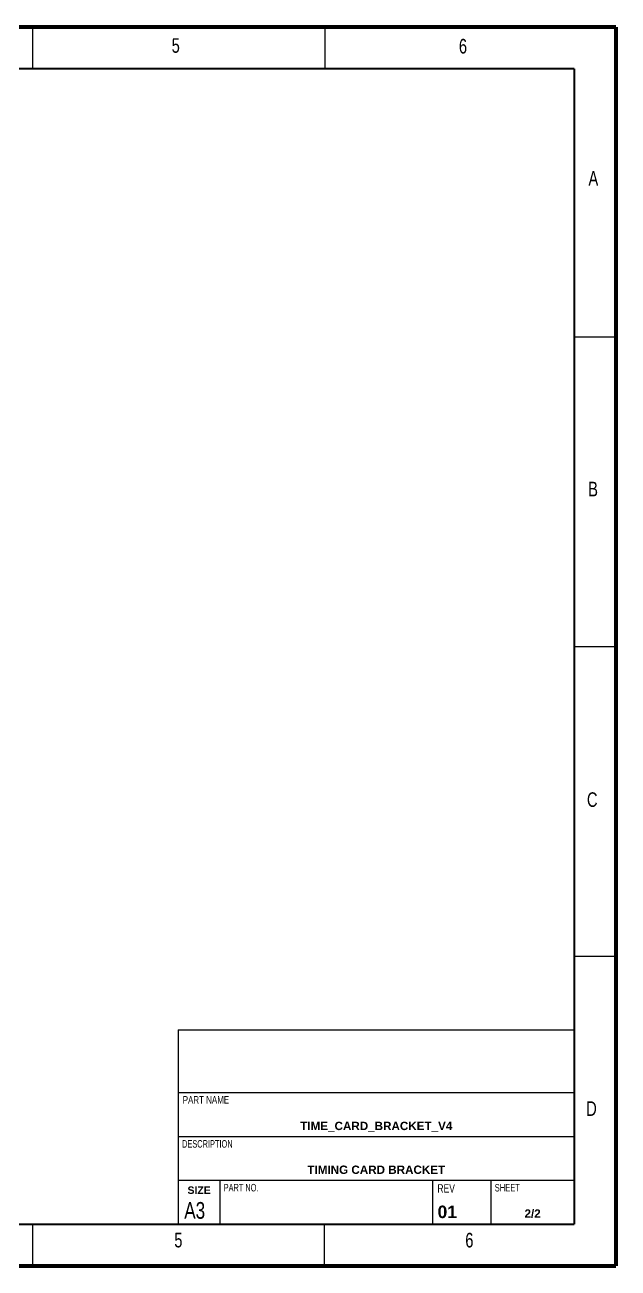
# Model space of a CAD drawing. Extents: x 0 to 420, y 0 to 297.
# Drawn here: x 278.2 to 420.5, y -0.5 to 297.5 of the extents above; entities that cross this region are included whole.
import ezdxf
from ezdxf.enums import TextEntityAlignment as Align

# ---------------------------------------------------------------- set-up
doc = ezdxf.new("R2010")
doc.units = 0
doc.header["$LTSCALE"] = 23.1
doc.layers.get('0').update_dxf_attribs({"linetype": 'CONTINUOUS'})
doc.styles.add('TEXTSTYLE_2', font='txt', dxfattribs={"width": 0.75})
doc.styles.add('TEXTSTYLE_3', font='txt', dxfattribs={"width": 0.8})
doc.styles.add('TEXTSTYLE_4', font='arialbd.ttf')
doc.styles.add('TEXTSTYLE_5', font='arialbd.ttf')

msp = doc.modelspace()

# ---------------------------------------------------------------- linework, layer by layer
at = {"color": 3, "linetype": 'CONTINUOUS'}
for p, q in [((280, 297), (280, 287)), ((350.101, 296.792), (350.101, 286.792)), ((410, 222.75), (420, 222.75)), ((410, 148.5), (420, 148.5)), ((410, 74.25), (420, 74.25)), ((280, 10), (280, 0)), ((350, 10), (350, 0))]:
    msp.add_line(p, q, dxfattribs=at)
at = {"color": 2, "linetype": 'CONTINUOUS'}
for p, q in [((314.976, 56.587), (409.976, 56.587)), ((314.976, 56.587), (314.976, 10.087)), ((409.976, 56.587), (409.976, 10.087)), ((314.976, 41.587), (409.976, 41.587)), ((314.976, 31.087), (409.976, 31.087)), ((314.976, 20.587), (409.976, 20.587)), ((324.976, 20.587), (324.976, 10.087)), ((375.978, 20.588), (389.978, 20.588)), ((375.978, 20.588), (375.978, 9.988)), ((389.976, 20.587), (389.976, 10.087)), ((389.978, 20.588), (389.978, 9.988)), ((314.976, 10.087), (409.976, 10.087)), ((375.978, 9.988), (389.978, 9.988))]:
    msp.add_line(p, q, dxfattribs=at)
at = {"color": 3, "linetype": 'CONTINUOUS'}
for points, const_width in [([(0, 297), (420, 297)], 1), ([(420, 0), (420, 297)], 1), ([(10, 287), (410, 287)], 0.5), ([(410, 10), (410, 287)], 0.5), ([(10, 10), (410, 10)], 0.5), ([(0, 0), (420, 0)], 1)]:
    msp.add_lwpolyline(points, dxfattribs=dict(at, const_width=const_width))

# ---------------------------------------------------------------- texts
at = {"color": 2, "linetype": 'CONTINUOUS', "style": 'TEXTSTYLE_2', "width": 0.75}
for s, p in [('5', (313.389, 290.81)), ('A', (413.378, 258.967)), ('B', (413.316, 184.49)), ('C', (413.014, 110.053)), ('D', (412.835, 35.991))]:
    msp.add_text(s, height=3.5, dxfattribs=at).set_placement(p)
for s, p in [('6', (383.27, 290.628)), ('5', (314.993, 4.47)), ('6', (384.808, 4.459))]:
    msp.add_text(s, height=3.5, dxfattribs=at).set_placement(p, align=Align.CENTER)
at = {"color": 3, "linetype": 'CONTINUOUS', "style": 'TEXTSTYLE_3'}
for s, height, width, p in [('PART NAME', 1.8, 0.792593, (316.042, 38.936)), ('DESCRIPTION', 1.8, 0.678788, (315.877, 28.386)), ('PART NO.', 1.8, 0.710417, (325.875, 17.888)), ('REV', 2, 0.766667, (377.126, 17.617)), ('SHEET', 1.8, 0.753333, (390.886, 17.876)), ('A3', 4, 0.766667, (316.406, 11.341))]:
    msp.add_text(s, height=height, dxfattribs=dict(at, width=width)).set_placement(p)
at = {"color": 2, "linetype": 'CONTINUOUS', "style": 'TEXTSTYLE_4'}
for s, p in [('TIME_CARD_BRACKET_V4', (362.476, 32.587)), ('TIMING CARD BRACKET', (362.476, 22.087)), ('2', (398.812, 11.587)), ('/', (399.976, 11.587)), ('2', (401.14, 11.587))]:
    msp.add_text(s, height=2, dxfattribs=at).set_placement(p, align=Align.CENTER)
at = {"color": 3, "linetype": 'CONTINUOUS', "style": 'TEXTSTYLE_4'}
msp.add_text('SIZE', height=1.8, dxfattribs=at).set_placement((319.976, 17.287), align=Align.CENTER)
at = {"color": 2, "linetype": 'CONTINUOUS', "style": 'TEXTSTYLE_5'}
msp.add_text('01', height=3, dxfattribs=at).set_placement((377.178, 11.488))

doc.saveas('drawing.dxf')
